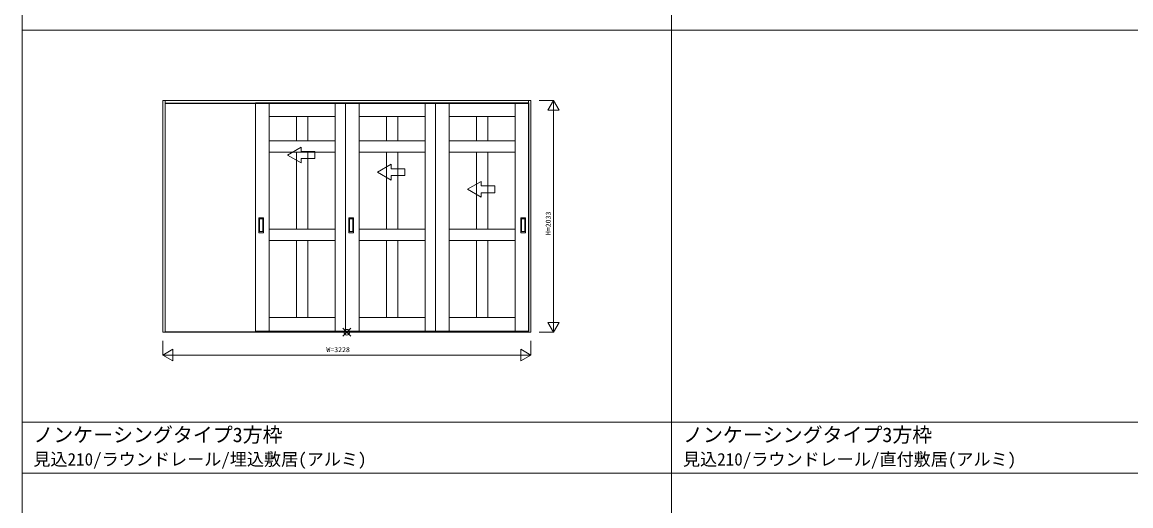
# Model space of a CAD drawing. Units: millimetres, scale not verified. Extents: x -14341 to 14341, y -10000 to 10000.
# Drawn here: x -14341 to -4610, y -4240 to 1 of the extents above; entities that cross this region are included whole.
import ezdxf
from ezdxf.enums import TextEntityAlignment as Align

# ---------------------------------------------------------------- set-up
doc = ezdxf.new("R2010")
doc.units = ezdxf.units.MM
doc.header["$LTSCALE"] = 50
doc.layers.add('0-0_0', color=7, linetype='Continuous')
for name, color, linetype, lineweight in [('0-1_YKK_F1', 7, 'Continuous', 18), ('0-2_YKK_IN', 1, 'Continuous', 18), ('0-3_YKK_A1', 4, 'Continuous', 18), ('0-4_YKK_N1', 2, 'Continuous', 18)]:
    doc.layers.add(name, color=color, linetype=linetype, lineweight=lineweight)
doc.styles.add('ＭＳ ゴシック', font='')
doc.styles.get('ＭＳ ゴシック').set_extended_font_data('MS Gothic')

msp = doc.modelspace()

# ---------------------------------------------------------------- linework, layer by layer
at = {"layer": '0-1_YKK_F1'}
for p, q in [((-14340.51, -10000), (-14340.51, 10000)), ((-8640.51, -10000), (-8640.51, 9500)), ((-14340.51, -70), (14159.49, -70)), ((-14340.51, -3505), (14159.49, -3505)), ((-14340.51, -3955), (14159.49, -3955))]:
    msp.add_line(p, q, dxfattribs=at)
at = {"layer": '0-2_YKK_IN'}
for p, q in [((-11525.86, -2752.86), (-11455.15, -2682.14)), ((-11525.86, -2682.14), (-11455.15, -2752.86))]:
    msp.add_line(p, q, dxfattribs=at)
msp.add_circle((-11490.51, -2717.5), 25, dxfattribs=at)
at = {"layer": '0-3_YKK_A1'}
for p, q in [((-13104.51, -684.5), (-9876.51, -684.5)), ((-13104.51, -2717.5), (-13104.51, -684.5)), ((-13084.51, -684.5), (-13084.51, -714.5)), ((-13084.51, -708.5), (-9896.51, -708.5)), ((-13084.51, -711.5), (-9896.51, -711.5)), ((-13084.51, -2713.5), (-13084.51, -714.5)), ((-9896.51, -684.5), (-9896.51, -714.5)), ((-9896.51, -2713.5), (-9896.51, -714.5)), ((-9876.51, -2717.5), (-9876.51, -684.5)), ((-12013.01, -1164), (-11893.01, -1094.72)), ((-12013.01, -1164), (-11893.01, -1233.28)), ((-11893.01, -1134), (-11893.01, -1094.72)), ((-11893.01, -1233.28), (-11893.01, -1194)), ((-11223.01, -1314), (-11103.01, -1244.72)), ((-11103.01, -1284), (-11103.01, -1244.72)), ((-11223.01, -1314), (-11103.01, -1383.28)), ((-11103.01, -1383.28), (-11103.01, -1344)), ((-10433.01, -1464), (-10313.01, -1394.72)), ((-10313.01, -1434), (-10313.01, -1394.72)), ((-10433.01, -1464), (-10313.01, -1533.28)), ((-10313.01, -1533.28), (-10313.01, -1494)), ((-12264.01, -1843.5), (-12264.01, -1715.5)), ((-12223.01, -1714.5), (-12263.01, -1714.5)), ((-12258.01, -1833.5), (-12258.01, -1725.5)), ((-12257.01, -1724.5), (-12229.01, -1724.5)), ((-12228.01, -1725.5), (-12228.01, -1833.5)), ((-12222.01, -1843.5), (-12222.01, -1715.5)), ((-11474.01, -1843.5), (-11474.01, -1715.5)), ((-11433.01, -1714.5), (-11473.01, -1714.5)), ((-11468.01, -1833.5), (-11468.01, -1725.5)), ((-11467.01, -1724.5), (-11439.01, -1724.5)), ((-11438.01, -1725.5), (-11438.01, -1833.5)), ((-11432.01, -1843.5), (-11432.01, -1715.5)), ((-9964.01, -1843.5), (-9964.01, -1715.5)), ((-9963.01, -1714.5), (-9923.01, -1714.5)), ((-9958.01, -1725.5), (-9958.01, -1833.5)), ((-9929.01, -1724.5), (-9957.01, -1724.5)), ((-9928.01, -1833.5), (-9928.01, -1725.5)), ((-9922.01, -1843.5), (-9922.01, -1715.5)), ((-12223.01, -1844.5), (-12263.01, -1844.5)), ((-12229.01, -1834.5), (-12257.01, -1834.5)), ((-11593.01, -1814.5), (-12173.01, -1814.39)), ((-11433.01, -1844.5), (-11473.01, -1844.5)), ((-11439.01, -1834.5), (-11467.01, -1834.5)), ((-10803.01, -1814.5), (-11383.01, -1814.39)), ((-10013.01, -1814.5), (-10593.01, -1814.39)), ((-9963.01, -1844.5), (-9923.01, -1844.5)), ((-9957.01, -1834.5), (-9929.01, -1834.5)), ((-12173.01, -1914.39), (-11593.01, -1914.5)), ((-11383.01, -1914.39), (-10803.01, -1914.5)), ((-10593.01, -1914.39), (-10013.01, -1914.5)), ((-11593.01, -2589.5), (-12173.01, -2589.5)), ((-10803.01, -2589.5), (-11383.01, -2589.5)), ((-10013.01, -2589.5), (-10593.01, -2589.5)), ((-9876.51, -2717.5), (-13104.51, -2717.5)), ((-13084.51, -2717.5), (-13084.51, -2713.5)), ((-9896.51, -2713.5), (-13084.51, -2713.5)), ((-12173.01, -2709.5), (-11593.01, -2709.5)), ((-11593.01, -2709.5), (-11503.01, -2709.5)), ((-11383.01, -2709.5), (-10803.01, -2709.5)), ((-10803.01, -2709.5), (-10713.01, -2709.5)), ((-10593.01, -2709.5), (-10013.01, -2709.5)), ((-9896.51, -2717.5), (-9896.51, -2713.5))]:
    msp.add_line(p, q, dxfattribs=at)
for points in [[(-12293.01, -2709.5), (-12173.01, -2709.5), (-12173.01, -705.5), (-12293.01, -705.5)], [(-12173.01, -825.5), (-11593.01, -825.5), (-11593.01, -705.5), (-12173.01, -705.5)], [(-11503.01, -2709.5), (-11383.01, -2709.5), (-11383.01, -705.5), (-11503.01, -705.5)], [(-11383.01, -825.5), (-10803.01, -825.5), (-10803.01, -705.5), (-11383.01, -705.5)], [(-10713.01, -2709.5), (-10593.01, -2709.5), (-10593.01, -705.5), (-10713.01, -705.5)], [(-10593.01, -825.5), (-10013.01, -825.5), (-10013.01, -705.5), (-10593.01, -705.5)], [(-10013.01, -2709.5), (-9893.01, -2709.5), (-9893.01, -705.5), (-10013.01, -705.5)], [(-11933.01, -825.5), (-11933.01, -1039.45), (-11833.01, -1039.45), (-11833.01, -825.5)], [(-11143.01, -825.5), (-11143.01, -1039.45), (-11043.01, -1039.45), (-11043.01, -825.5)], [(-10353.01, -825.5), (-10353.01, -1039.45), (-10253.01, -1039.45), (-10253.01, -825.5)], [(-12173.01, -1139.39), (-11593.01, -1139.5), (-11593.01, -1039.5), (-12173.01, -1039.39)], [(-11383.01, -1139.39), (-10803.01, -1139.5), (-10803.01, -1039.5), (-11383.01, -1039.39)], [(-10593.01, -1139.39), (-10013.01, -1139.5), (-10013.01, -1039.5), (-10593.01, -1039.39)], [(-11933.01, -1139.45), (-11933.01, -1814.45), (-11833.01, -1814.45), (-11833.01, -1139.45)], [(-11143.01, -1139.45), (-11143.01, -1814.45), (-11043.01, -1814.45), (-11043.01, -1139.45)], [(-10353.01, -1139.45), (-10353.01, -1814.45), (-10253.01, -1814.45), (-10253.01, -1139.45)], [(-11933.01, -1914.45), (-11933.01, -2589.5), (-11833.01, -2589.5), (-11833.01, -1914.45)], [(-11143.01, -1914.45), (-11143.01, -2589.5), (-11043.01, -2589.5), (-11043.01, -1914.45)], [(-10353.01, -1914.45), (-10353.01, -2589.5), (-10253.01, -2589.5), (-10253.01, -1914.45)]]:
    msp.add_lwpolyline(points, close=True, dxfattribs=at)
for points in [[(-11503.01, -705.5), (-11593.01, -705.5), (-11593.01, -2709.5)], [(-10713.01, -705.5), (-10803.01, -705.5), (-10803.01, -2709.5)], [(-11893.01, -1134), (-11773.01, -1134), (-11773.01, -1194), (-11893.01, -1194)], [(-11103.01, -1284), (-10983.01, -1284), (-10983.01, -1344), (-11103.01, -1344)], [(-10313.01, -1434), (-10193.01, -1434), (-10193.01, -1494), (-10313.01, -1494)]]:
    msp.add_lwpolyline(points, dxfattribs=at)
for centre, start, end in [((-12263.01, -1715.5), 90, 180), ((-12257.01, -1725.5), 90, 180), ((-12229.01, -1725.5), 0, 90), ((-12223.01, -1715.5), 0, 90), ((-11473.01, -1715.5), 90, 180), ((-11467.01, -1725.5), 90, 180), ((-11439.01, -1725.5), 0, 90), ((-11433.01, -1715.5), 0, 90), ((-9963.01, -1715.5), 90, 180), ((-9957.01, -1725.5), 90, 180), ((-9929.01, -1725.5), 360, 90), ((-9923.01, -1715.5), 0, 90), ((-12263.01, -1843.5), 180, 270), ((-12257.01, -1833.5), 180, 270), ((-12229.01, -1833.5), 270, 0), ((-12223.01, -1843.5), 270, 0), ((-11473.01, -1843.5), 180, 270), ((-11467.01, -1833.5), 180, 270), ((-11439.01, -1833.5), 270, 0), ((-11433.01, -1843.5), 270, 0), ((-9963.01, -1843.5), 180, 270), ((-9957.01, -1833.5), 180, 270), ((-9929.01, -1833.5), 270, 360), ((-9923.01, -1843.5), 270, 0)]:
    msp.add_arc(centre, 1, start, end, dxfattribs=at)
at = {"layer": '0-4_YKK_N1'}
for p, q in [((-9801.51, -684.5), (-9676.51, -684.5)), ((-9726.51, -771.1), (-9626.51, -771.1)), ((-9676.51, -684.5), (-9676.51, -2717.5)), ((-9801.51, -2717.5), (-9676.51, -2717.5)), ((-9726.51, -2630.9), (-9626.51, -2630.9)), ((-9876.51, -2792.5), (-9876.51, -2917.5)), ((-13104.51, -2917.5), (-13017.91, -2867.5)), ((-13104.51, -2917.5), (-13017.91, -2967.5)), ((-13017.91, -2867.5), (-13017.91, -2967.5)), ((-9963.11, -2867.5), (-9876.51, -2917.5))]:
    msp.add_line(p, q, dxfattribs=at)
for points in [[(-9726.51, -771.1), (-9676.51, -684.5), (-9626.51, -771.1)], [(-9726.51, -2630.9), (-9676.51, -2717.5), (-9626.51, -2630.9)], [(-13104.51, -2792.5), (-13104.51, -2917.5), (-9876.51, -2917.5)], [(-9963.11, -2867.5), (-9963.11, -2967.5), (-9876.51, -2917.5)]]:
    msp.add_lwpolyline(points, dxfattribs=at)

# ---------------------------------------------------------------- texts
at = {"layer": '0-0_0', "style": 'ＭＳ ゴシック'}
for s, height, p in [('ノンケーシングタイプ3方枠', 128.3, (-14242.51, -3719.88)), ('ノンケーシングタイプ3方枠', 128.3, (-8540.51, -3719.88)), ('見込210/ラウンドレール/埋込敷居(アルミ)', 110, (-14242.51, -3919.93)), ('見込210/ラウンドレール/直付敷居(アルミ)', 110, (-8540.51, -3919.93))]:
    msp.add_text(s, height=height, dxfattribs=at).set_placement(p, align=Align.BOTTOM_LEFT)
at = {"layer": '0-4_YKK_N1', "color": 7, "style": 'ＭＳ ゴシック'}
msp.add_text('H=2033', height=43.99, rotation=90, dxfattribs=at).set_placement((-9688.51, -1866), align=Align.BOTTOM_LEFT)
msp.add_text('W=3228', height=43.99, dxfattribs=at).set_placement((-11670.51, -2905.5), align=Align.BOTTOM_LEFT)

doc.saveas('drawing.dxf')
